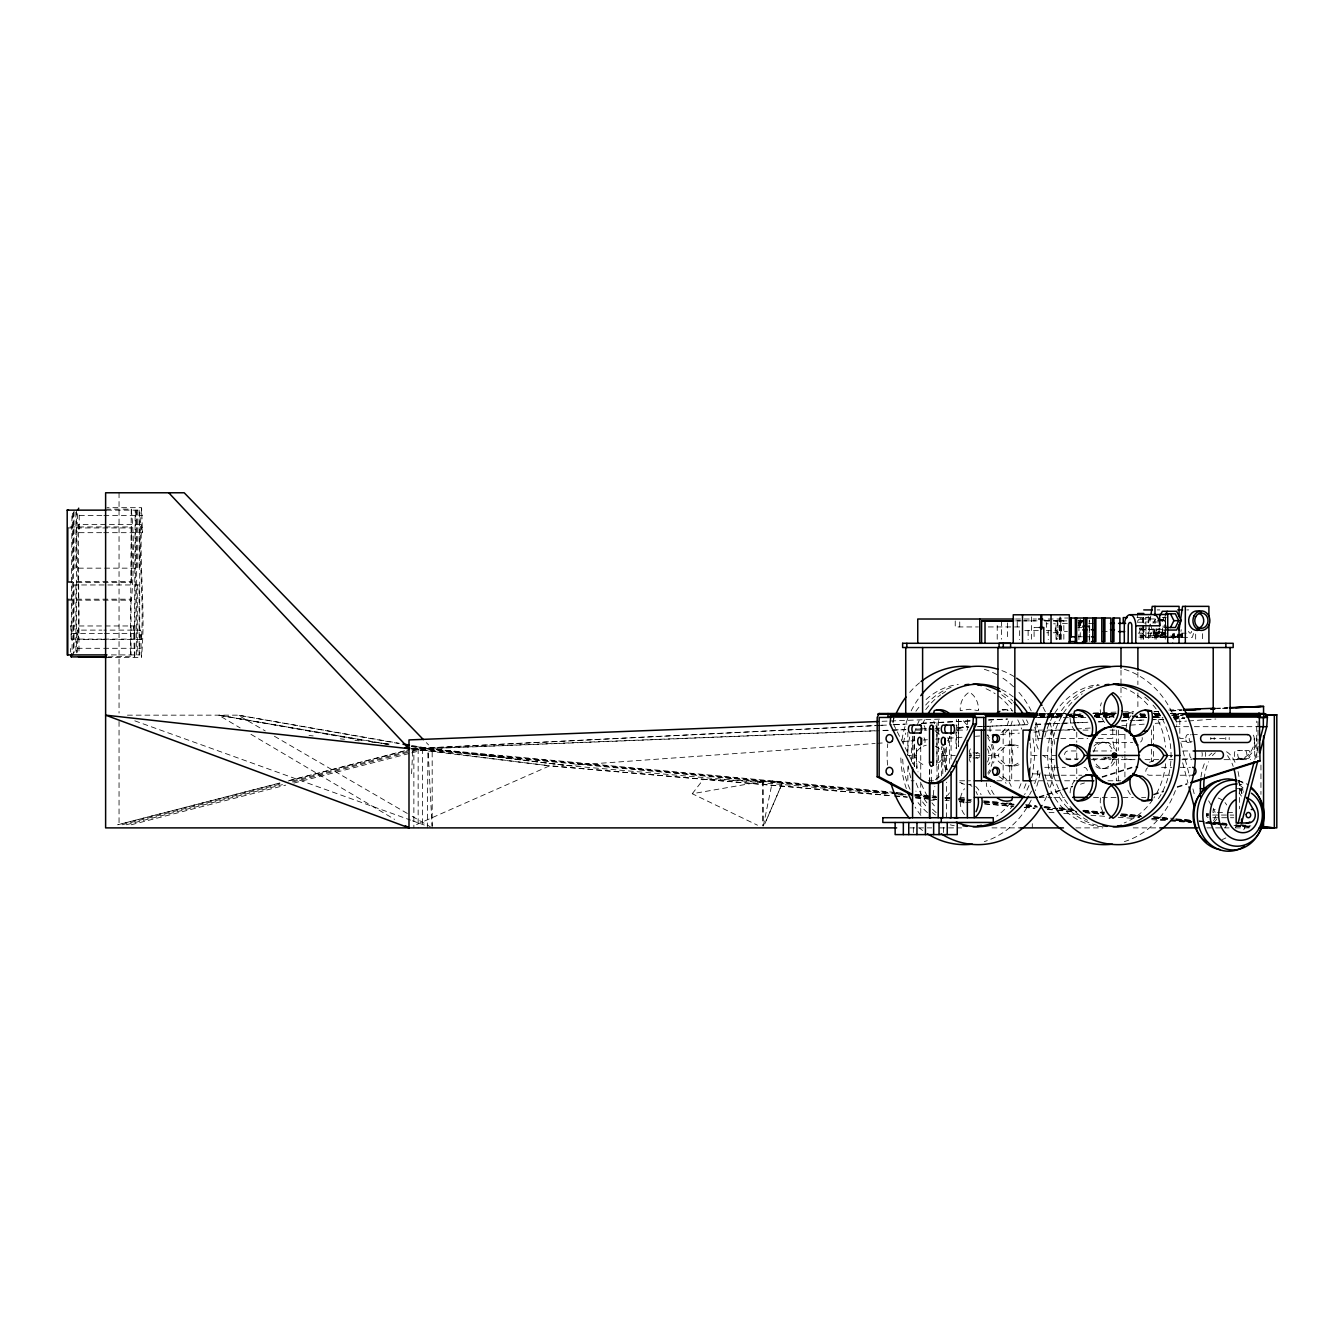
<?xml version="1.0" encoding="UTF-8"?>
<svg xmlns="http://www.w3.org/2000/svg" width="1344" height="1344" viewBox="0 0 1344 1344"><rect width="100%" height="100%" fill="white"/><g stroke="black" fill="none" stroke-linecap="round" stroke-linejoin="round"><path stroke-width="0.75" stroke-dasharray="5 3.75" d="M907.838 766.584L907.838 780.78L914.054 780.78M907.838 754.438L907.838 732.144M913.332 832.574L913.332 824.494M914.441 766.584L914.441 736.193M929.729 782.208L929.729 769.675M931.577 782.208L931.577 769.675M937.02 780.108L937.02 719.527M938.465 778.025L938.465 719.527M941.472 775.942L941.472 746.693M942.782 773.842L942.782 746.693M943.622 832.574L943.622 824.494M945.319 771.758L945.319 746.693M946.613 817.723L946.613 782.208M946.613 769.675L946.63 746.693M949.637 763.409L949.637 736.243M951.082 759.226L951.082 736.243M955.231 620.995L955.231 626.942L978.331 626.942M956.525 748.776L956.525 732.06M956.525 729.977L956.525 719.527M958.356 746.693L958.373 719.527M959.734 626.942L959.734 620.995M997.214 639.257L997.214 623.062M1009.73 780.78L1009.73 730.111M1017.24 626.926L1017.24 619.013M1031.537 639.223L1031.537 616.829M1046.388 627.362L1046.237 620.088M1055.292 632.755L1055.292 623.784L1053.562 623.784M1056.014 639.223L1056.014 620.878M1059.223 639.257L1059.223 619.013L1044.641 619.013M1059.744 639.408L1059.744 618.022L1068.144 618.022M1060.063 639.223L1060.063 616.829M1061.054 639.626L1061.054 618.022M1078.93 639.626L1078.946 619.987M1080.257 636.787L1080.257 632.604M1080.257 624.271L1080.257 618.022M1089.278 641.575L1089.278 619.97M1089.665 639.223L1089.665 620.878M1137.679 617.602L1137.679 613.486M1141.022 639.408L1141.022 627.48M1142.82 617.602L1142.82 637.106L1140.518 637.106M1143.072 639.324L1143.089 617.467M1143.374 639.139L1143.374 624.523M1143.374 622.44L1143.374 616.19M1145.911 637.106L1145.911 617.602M1156.226 639.19L1156.226 628.891M1165.265 639.139L1165.265 616.19M1165.5 637.106L1165.5 617.602M1173.766 639.139L1173.766 632.873M1174.606 637.106L1174.606 633.394M1195.673 639.139L1195.673 632.873M1256.741 757.714L1256.741 721.14M427.308 827.887L427.997 748.675L411.482 745.752M101.64 532.678L79.212 532.678L79.212 512.064M103.69 532.678L142.43 532.678L141.624 507.679L106.949 507.679M77.398 652.277L77.398 630.118L101.875 630.118M106.714 657.384L141.389 657.384L140.633 630.118L103.908 630.118M101.842 639.106L71.249 639.106L71.954 512.232M103.874 639.106L134.467 639.106L135.19 510.149M72.089 649.471L72.542 510.149M77.7 513.677C75.062 555.66 80.707 597.677 78.254 639.593L141.473 639.593C144.211 595.711 137.39 551.51 141.624 507.679M78.994 651L78.406 524.479L141.624 524.479L142.43 532.678M411.6 773.69L412.793 748.675L549.679 765.811L892.5 795.85M1079.165 627.463L1081.618 621.096L1078.426 622.793L1080.139 622.793M964.169 798.101L963.883 801.629A19.219 16.632 -90 0 0 964.169 805.14M1213.397 808.265L1212.926 812.448L1225.442 812.448M1031.604 777.84A71.249 61.706 -90 0 0 1032.629 773.892L1034.729 755.446A71.249 61.706 -90 0 0 1032.646 736.999M1034.695 783.67A71.249 61.706 -90 0 0 1037.635 773.875L1038.341 767.743M1208.122 817.622A2.638 2.285 90 0 1 1206.492 815.758L1206.727 813.758A2.638 2.285 90 0 1 1208.122 812.532M1153.001 623.314L1155.42 619.382M1150.766 616.157L1148.717 629.849L1148.717 639.458M141.624 524.479C139.272 568.68 145.975 613.284 141.389 657.384M1173.749 633.528L1171.078 637.426L1175.815 637.241M763.358 825.854L772.514 781.015L782.611 782.46L764.686 824.107L782.611 782.46L762.938 781.015L762.938 825.871M1258.27 746.071L1254.708 759.662L1254.708 738.545L1254.557 741.3A21.118 18.278 90 0 1 1236.43 759.662L1238.462 759.662A21.118 18.278 90 0 0 1256.741 738.545M68.191 582.389L131.41 582.389L132.502 553.426L131.342 526.949L68.107 526.949M1166.105 637.426L1145.424 637.308L1143.223 629.664L1145.424 622.02L1158.797 622.02M1149.842 637.308L1152.06 629.664L1149.842 622.02M1160.594 637.308L1162.795 629.664L1143.223 629.664M1181.628 637.308L1182.737 633.494M1193.472 633.494L1192.363 637.308L1177.142 637.426M131.41 582.389L131.342 526.949M1081.265 622.793L1082.021 621.096M107.957 656.897L134.82 656.074L135.778 510.149M1157.906 620.474C1171.296 615.821 1162.123 628.488 1165.954 635.376L1140.367 635.309M1164.425 616.913L1162.543 620.659L1166.29 628.169M68.225 600.18L131.46 600.18C133.879 570.226 134.484 539.011 131.242 509.158L106.764 509.158M947.52 795.564L949.469 792.842M1130.959 715.613L1129.01 718.318A18.967 16.43 90 0 0 1126.154 728.196M692.261 793.733L703.45 779.285L762.938 781.418L692.261 793.733L757.478 825.199M131.242 509.158L130.435 654.914M935.508 779.755L936.936 778.378A19.219 16.632 -90 0 1 942.497 775.522M1001.734 732.514L1004.086 730.246A19.219 16.632 90 0 0 1008.504 721.123M1208.978 755.647L1211.851 753.144M1077.955 622.793L1082.458 620.861L1079.165 622.793L1078.426 624.17L1079.602 624.17L1078.476 624.187L1079.232 622.826L1082.458 620.861L1079.282 621.751L1081.618 621.751M416.606 824.544L549.679 765.811L892.752 795.749M1039.13 796.774L1045.044 794.892M1047.01 794.254L1060.802 789.869M1062.768 789.23L1072.613 786.106M1102.164 776.681L1133.681 766.634M1039.13 797.395L1045.044 795.514M1047.01 794.892L1060.802 790.49M1062.768 789.869L1072.63 786.727M1080.509 784.207L1084.44 782.964M1102.181 777.302L1133.698 767.256M1149.456 762.233L1153.404 760.99L1153.404 748.541M1153.606 794.254L1163.467 791.129M1177.26 786.727L1187.105 783.586M1153.622 794.892L1163.467 791.75M1177.26 787.349L1187.105 784.207M279.418 783.065L117.751 824.762L280.022 783.065M289.531 780.461L408.761 749.717M288.137 780.982L409.819 749.717M122.069 824.762L282.274 783.586M292.421 780.982L410.038 750.758M412.07 750.238L418.152 748.675L894.718 793.38M126.336 824.762L282.492 784.627M292.639 782.023L410.256 751.8M412.289 751.279L422.419 748.675L890.635 792.59M131.242 824.762L285.718 785.148M293.849 783.065L409.702 753.362M411.734 752.842L427.997 748.675L905.839 729.674M1080.979 621.096L1082.458 620.861M1172.17 713.496L1174.992 714.638L1175.983 717.444M1019.004 764.719A19.219 16.632 90 0 1 1013.023 765.996L1006.286 765.677A19.219 16.632 90 0 1 994.476 755.446A19.219 16.632 90 0 1 1006.286 745.214L1013.023 744.895A19.219 16.632 90 0 1 1019.004 746.172M1013.023 744.895L1009.982 745.214A19.219 16.632 90 0 0 998.172 755.446L988.226 755.446M432.18 827.887L427.997 748.675L567.924 765.593L875.146 743.501M877.229 743.35L883.512 742.896M902.311 741.552L914.861 740.645M923.21 740.04L927.394 739.738M935.76 739.15L939.926 738.847M948.293 738.242L965.009 737.033M975.458 736.294L979.642 735.991M1000.541 734.479L1019.357 733.135M1033.99 732.077L1040.256 731.623M1042.339 731.472L1056.972 730.43M1059.072 730.279L1090.421 728.011M1121.77 725.76L1144.752 724.114M1155.202 723.358L1163.568 722.753M1176.101 721.862L1186.55 721.106M1188.65 720.955L1215.816 719.006M905.89 794.808L410.894 748.675L875.7 725.558M877.8 725.458L886.166 725.038M894.55 724.634L907.099 723.996M921.766 723.274L928.049 722.954M930.132 722.854L972.014 720.77M988.764 719.947L1007.597 719.006M1039.013 717.444L1045.296 717.125M1047.379 717.024L1062.046 716.302M1070.412 715.882L1080.878 715.361M1101.828 714.319L1095.545 714.638L1114.31 714.638M1103.911 714.218L1116.478 713.597M1133.227 712.757L1124.844 713.177L1133.042 712.79M1154.16 711.715L1158.343 711.514M1170.91 710.892L1181.376 710.371M879.346 725.458L413.868 748.675L413.868 827.887M881.446 725.34L891.929 724.819M894.012 724.718L904.495 724.198M921.278 723.358L971.594 720.854M988.378 720.014L1007.244 719.074M1038.694 717.494L1049.177 716.974M1051.277 716.873L1061.76 716.352M1070.143 715.932L1082.726 715.31M1095.31 714.672L1105.793 714.151M1107.876 714.05L1116.276 713.63M1154.009 711.749L1158.209 711.53M1170.792 710.909L1181.275 710.388M874.406 730.75L432.18 748.306L432.18 825.804M882.79 730.43L891.173 730.094M893.256 730.01L905.839 729.506M920.506 728.918L926.789 728.683M935.172 728.347L939.372 728.179L934.954 728.414M958.238 727.423L968.705 727.02M977.088 726.684L981.288 726.516M983.388 726.432L1027.404 724.685L976.853 726.734M1035.787 724.349L1044.17 724.013M1046.254 723.929L1060.937 723.358M1063.02 723.274L1071.403 722.938M1073.503 722.854L1086.086 722.35M1098.653 721.862L1102.853 721.694M1121.702 720.938L1128.002 720.686M1136.386 720.367L1144.769 720.031M1174.102 718.872L1184.585 718.452L1173.782 718.822M916.104 729.137L926.587 728.75M958.003 727.49L968.705 727.154M1035.518 724.382L1075.603 722.854M1077.703 722.77L1087.884 722.249M1098.367 721.846L1104.65 721.577M1121.4 720.922L1146.55 719.914M1080.811 621.751L1079.602 621.751M882.067 721.308L941.002 719.057M1039.063 715.142L1064.179 714.151L1039.147 714.302M1093.478 712.992L1116.511 712.085M1123.231 711.917L1133.698 711.497M1168.843 710.035L1181.88 709.615M1215.396 708.305L1227.962 707.801M1154.261 717.444L1156.747 717.427M1079.282 625.75L1077.989 625.766L1080.811 625.75M1059.71 713.479L1060.651 713.479M1094.1 713.479L1114.73 714.017M1098.048 713.496L1100.03 713.479L1098.871 713.479M1063.658 713.513L1065.12 713.496L1062.701 713.479M106.63 510.149L139.726 510.149L139.726 654.914L106.546 654.914M79.38 515.491L101.825 515.491M103.858 515.491L142.615 515.491M67.788 527.94L131.023 527.94M67.788 581.398L131.023 581.398M67.788 599.189L131.023 599.189L131.46 600.18M1157.15 609.924L1159.805 609.924M1186.786 609.924L1188.734 609.924M1136.957 617.602L1154.042 617.602M1162.224 617.602L1166.323 617.602M1015.543 619.013L1036.493 619.013M1140.367 618.946L1156.075 618.946M1158.478 619.786L1166.894 619.55M1040.189 620.088L1049.227 620.088M1158.175 620.088L1166.273 620.088M1017.24 620.861L1020.247 620.861M1021.742 620.861L1036.375 620.861M1044.742 620.861L1060.702 620.861L1060.718 639.223M1161.804 620.659L1165.063 620.659M1015.711 620.861L1036.997 620.861M1044.338 620.861L1067.438 620.878M1077.787 620.878L1085.7 620.878M1157.654 620.945L1165.752 620.945M1137.36 622.222L1142.82 622.222M1078.426 622.793L1082.458 622.793M1067.405 623.364L1061.273 623.364L1061.273 631.596L1067.405 631.596M1088.791 623.364L1094.856 623.364M1046.405 623.784L1048.102 623.784M70.258 625.968L134.014 625.968L134.467 639.106M1162.745 626.153L1166.39 626.153M988.31 626.942L1021.742 626.942M1038.727 627.463L1034.09 627.463L1034.09 639.341M1077.804 627.463L1082.458 627.463M1163.602 627.53L1167.046 627.53M1140.367 629.496L1159.049 629.496M1162.358 630.034L1167.97 630.034M1024.75 630.638L1038.324 630.638M1046.237 630.638L1056.686 630.638L1056.686 639.694M1102.164 631.596L1108.313 631.596M1153.068 628.404L1153.186 632.15L1165.315 632.15M1046.707 632.755L1048.102 632.755M1053.226 632.755L1060.836 632.755L1060.836 639.794M1153.186 632.15L1165.349 632.856M1138.267 633.175L1158.377 633.175A3.511 1.747 90 0 0 1159.906 627.917M1159.385 627.917A3.511 1.747 -90 0 0 1160.914 633.175L1166.39 633.175M1181.208 633.175L1186.584 633.175M71.803 633.427L102.396 633.427M104.429 633.427L135.038 633.427M1153.219 632.839L1165.45 633.528M1153.303 633.528L1165.567 634.183M1177.663 634.183L1183.728 634.183M1153.438 634.183L1165.752 634.805M1177.495 634.805L1183.56 634.805M1177.294 635.376L1183.358 635.376M1153.606 634.805L1154.059 635.897L1166.189 635.897M1177.042 635.897L1183.106 635.897M1170.019 636.098L1175.664 636.098M1177.546 636.098L1183.19 636.098M1154.059 635.897L1166.474 636.35M1172.724 636.35L1182.838 636.35M1078.241 636.787L1082.407 636.787M1084.39 636.787L1090.522 636.787M1154.328 636.35L1166.76 636.72M1172.422 636.72L1182.535 636.72M1138.906 637.106L1182.216 637.022M1165.416 637.426L1154.63 636.72M1168.121 637.426L1175.664 637.426M1177.546 637.426L1183.207 637.426M77.179 648.295L101.657 648.295M103.69 648.295L140.414 648.295M1005.782 709.716L1002.086 709.716A19.219 16.632 90 0 1 1008.118 710.657M1093.378 713.462L1105.255 713.479M1107.238 713.479L1115.15 713.479M1039.634 713.479L1066.01 713.479L1038.979 713.782M1092.907 713.513L1115.94 713.513M1123.466 713.496L1132.69 713.513M1153.622 713.513L1160.006 713.479M1170.355 713.513L1183.493 713.496M1093.159 713.614L1116.427 713.782M1123.332 713.782L1133.177 713.782M1153.874 713.614L1160.141 713.614M1170.607 713.462L1183.426 713.782M1039.214 714.017L1068.514 714.017M1070.614 714.017L1081.231 714.017M1122.946 714.017L1131.48 714.017M1139.695 714.017L1146.13 714.017M1154.345 714.017L1160.628 714.017M1173.194 714.017L1183.661 714.017M1066.363 714.302L1081.298 714.302M1095.679 714.302L1114.781 714.302M1122.878 714.302L1131.53 714.302M1139.914 714.302L1146.18 714.302M1154.563 714.302L1160.846 714.302M1173.396 714.302L1182.955 714.302M1038.962 714.638L1064.078 714.638M1066.178 714.638L1082.911 714.638M1123.349 714.638L1131.06 714.638M1140.098 714.638L1146.382 714.638M1154.748 714.638L1161.031 714.638M1173.598 714.638L1183.308 714.638M127.411 715.159L238.106 715.159L399.118 743.266M1039.786 715.042L1063.91 715.042M1065.994 715.042L1082.743 715.042M1095.31 715.042L1114.142 715.042M1123.534 715.042L1130.892 715.042M1140.266 715.042L1146.55 715.042M1154.933 715.042L1161.199 715.042M1171.666 715.042L1183.594 715.042M1039.937 715.462L1082.609 715.462M1094.369 715.462L1114.008 715.462M1123.668 715.462L1130.758 715.462M1140.418 715.462L1146.701 715.462M1155.067 715.462L1161.35 715.462M1171.817 715.462L1182.283 715.462M1040.054 715.932L1044.809 715.932M1046.909 715.932L1061.558 715.932M1069.354 715.932L1086.103 715.932M1094.47 715.932L1107.036 715.932M1109.136 715.932L1113.89 715.932M1123.786 715.932L1145.29 715.932M1155.185 715.932L1161.468 715.932M1174.018 715.932L1182.401 715.932M1040.138 716.419L1044.725 716.419M1046.825 716.419L1061.474 716.419M1069.438 716.419L1086.187 716.419M1094.554 716.419L1107.12 716.419M1109.22 716.419L1113.806 716.419M1123.87 716.419L1145.206 716.419M1153.169 716.419L1161.552 716.419M1174.102 716.419L1182.485 716.419M1175.966 716.923L1176.655 726.684M1040.189 716.923L1061.424 716.923M1069.488 716.923L1086.238 716.923M1094.604 716.923L1107.17 716.923M1109.27 716.923L1113.756 716.923M1123.92 716.923L1145.155 716.923M1153.219 716.923L1161.602 716.923M1174.152 716.923L1182.922 716.923M1035.838 717.444L1061.29 717.444M1063.339 717.444L1086.019 717.444M1096.133 717.444L1114.092 717.444M1123.214 717.444L1129.498 717.444M1146.214 717.444L1136.604 717.444L1146.768 717.444M1153.354 717.444L1162.946 717.444M1173.396 717.444L1185.022 717.444M1124.054 717.444L1128.187 717.444M1155.034 717.444L1163.299 717.444M1173.211 717.444L1179.814 717.444L1179.814 738.545L1185.761 738.562A3.965 1.982 90 0 0 1187.743 742.51L1191.574 742.51M1174.874 726.684L1192.296 726.684M1194.379 726.684L1260.034 726.684M916.138 730.111L926.873 730.111M934.769 730.111L939.338 730.111M957.566 730.111L966.353 730.111M986.849 730.111L1020.214 730.111M1029.622 730.111L1075.2 730.111M1083.012 730.111L1091.345 730.111M1110.026 730.111L1116.629 730.111M1101.626 734.597L1126.44 734.597M1197.336 734.597L1187.743 734.597A3.965 1.982 90 0 0 1185.761 738.562M1035.838 723.206L1035.838 738.562L1058.719 738.562M1060.786 738.562L1087.817 738.562M1098.216 738.562L1112.765 738.562A21.118 18.278 90 0 0 1116.545 751.414M1210.826 738.562L1225.728 738.562M1181.746 741.317L1192.145 741.3M1102.063 742.241L1104.701 742.241M1095.427 742.51L1132.639 742.51M1008.134 745.013L1011.83 745.013L1013.023 755.446L1011.83 765.878L1008.134 765.878M410.894 748.675L432.18 748.675L567.924 765.593L889.778 793.985M1076.275 750.96L1068.01 750.96A3.965 3.427 90 0 0 1064.582 754.908A3.965 3.427 90 0 0 1068.01 758.873L1078.342 758.873M1092.823 750.96L1111.421 750.96M1182.787 750.96L1191.07 750.96M973.022 752.892L977.642 752.892M942.749 755.446L955.248 755.446M969.343 755.446L971.544 755.446M975.71 755.446L979.877 755.446M1029.386 771.893A71.249 61.706 90 0 0 1031.05 755.446L1039.752 755.446M1042.658 755.462L1056.384 755.462M1166.071 755.462L1174.774 755.462M973.022 757.982L977.642 757.982M1104.701 757.982L1109.321 757.982M1092.823 758.873L1111.421 758.873M1182.787 758.873L1191.07 758.873M1065.943 759.662L1077.754 759.662M1091.311 759.662L1110.514 759.662M1112.513 759.662L1136.436 759.662M1145.021 759.662L1160.275 759.662M1169.011 759.662L1172.942 759.662M1182.048 759.662L1191.91 759.662M1223.998 759.662L1250.642 759.662M1153.404 760.99L1151.422 760.99L1151.422 748.541M1044.725 767.323L1065.389 767.323M1161.569 767.323L1171.918 767.323M1180.183 767.323L1190.515 767.323M1102.063 768.634L1104.701 768.634M1032.629 773.875L1037.635 773.875M1044.725 775.236L1059.19 775.236M1061.256 775.236L1081.937 775.236M1169.834 775.236L1149.17 775.236A3.965 3.427 89.9 0 1 1147.457 767.844M1180.183 775.236L1192.582 775.236M928.553 780.78L935.054 780.78M959.633 780.78L970.502 780.78M996.929 780.78L1021.037 780.78M1029.622 780.78L1075.2 780.78M1107.96 780.78L1120.778 780.78M1236.161 788.693L1241.57 788.693L1243.519 792.154M916.037 797.395L934.836 797.395M945.168 797.395L949.452 797.395M959.784 797.395L964.068 797.395M1039.248 797.395L1051.764 797.395M1053.864 797.395L1064.414 797.395M1093.529 797.395L1116.511 797.395M1122.878 797.395L1133.328 797.395M1141.56 797.395L1145.743 797.395M930.552 800.218L934.248 800.218A19.219 16.632 -90 0 1 934.836 786.425M1227.526 812.448L1233.775 812.448M1206.727 813.758L1208.71 813.758M1206.492 814.397L1208.474 814.397M1206.425 815.086L1208.407 815.086M1212.641 815.035L1233.775 815.086M1206.492 815.758L1208.474 815.758M1212.926 817.723L1233.775 817.723M1203.838 822.998L1207.265 822.998M909.754 827.887L931.728 827.887M939.826 827.887L961.632 827.887M991.99 827.887L1019.021 827.887M1075.872 827.887L1102.853 827.887M1133.227 827.887L1158.41 827.887M1206.878 827.887L1229.071 827.887M1235.438 827.887L1250.962 827.887M1178.537 713.479L1180.519 713.496M1154.849 713.496L1156.747 713.496M1174.421 717.444L1176.638 717.444M1049.042 812.33L1055.326 812.784M1063.709 813.389L1078.358 814.43M1090.925 815.321L1105.591 816.379M1118.158 817.27L1134.924 818.462M1151.674 819.672L1168.423 820.865M1170.523 821.016L1191.473 822.511M1210.322 823.855L1216.606 824.309L1210.238 823.687M1235.455 825.653L1250.122 826.694L1235.422 825.35M894.852 795.934L907.402 797.042M915.768 797.765L936.684 799.596M945.05 800.318L949.234 800.688M959.7 801.595L963.883 801.965M984.799 803.796L1011.998 806.165M1024.548 807.257L1035.014 808.181M1047.564 809.273L1055.93 809.995M1058.03 810.18L1076.846 811.826M1085.213 812.549L1104.046 814.195M1120.778 815.657L1139.611 817.303M1152.161 818.395L1166.81 819.672M1175.177 820.411L1191.91 821.873M1210.742 823.519L1217.009 824.057M1219.109 824.242L1225.375 824.796M1235.842 825.703L1250.474 826.98L1233.792 825.367M898.128 794.724L906.494 795.463M914.861 796.202L935.76 798.034M958.742 800.066L971.292 801.175M983.825 802.284L1013.09 804.854M1025.623 805.963L1036.073 806.887M1044.439 807.626L1056.972 808.718M1059.072 808.903L1075.788 810.382M1084.138 811.121L1102.954 812.784M1121.77 814.447L1140.569 816.094M1155.202 817.387L1167.751 818.496M1176.101 819.235L1190.734 820.529M1199.1 821.251L1211.633 822.36M1213.716 822.545L1219.999 823.099M1222.082 823.284L1226.266 823.654M1240.898 824.947L1249.248 825.686M894.6 796.034L907.133 797.126M915.499 797.866L936.398 799.697M959.398 801.713L963.581 802.066M965.664 802.25L971.93 802.805M984.48 803.897L1013.746 806.467M1024.195 807.374L1034.645 808.298M1047.194 809.39L1055.561 810.13M1057.644 810.314L1076.46 811.961M1084.826 812.7L1103.626 814.346M1120.358 815.808L1139.174 817.454M1151.707 818.546L1168.44 820.025M1170.523 820.21L1191.422 822.041M1235.321 825.871L1249.954 827.165M427.997 748.675L894.012 792.288M896.095 792.49L904.445 793.279M914.626 794.354L935.794 796.202M945.941 797.311L950.124 797.698M958.474 798.487L971.326 799.529M983.539 800.839L998.491 802.066M1006.505 802.99L1015.207 803.645M1025.657 804.619L1036.106 805.594M1044.103 806.518L1052.453 807.307M1059.089 807.744L1071.638 808.92M1083.785 810.247L1104.667 812.213M1121.383 813.775L1140.586 815.371M1153.135 816.547L1174.034 818.513M1175.681 818.866L1190.75 820.075M1199.1 820.848L1211.633 822.024M1213.733 822.226L1219.999 822.814M1222.082 822.998L1226.266 823.402M1240.428 824.947L1250.861 825.938M892.718 792.792L903.168 793.766M915.718 794.942L936.617 796.908M944.983 797.698L949.166 798.084M959.616 799.075L963.782 799.462M984.698 801.427L1013.964 804.166M1026.497 805.342L1036.946 806.316M1045.313 807.106L1051.579 807.694M1059.946 808.483L1072.478 809.659M1082.928 810.634L1103.827 812.599M1122.643 814.363L1141.459 816.127M1154.009 817.303L1168.625 818.681M1176.991 819.454L1191.624 820.831M1210.44 822.595L1216.706 823.183M1218.79 823.385L1227.156 824.174M1235.522 824.947L1250.155 826.325M896.801 793.582L903.084 794.17M915.617 795.346L936.516 797.311M944.882 798.084L949.066 798.487M959.515 799.462L967.882 800.251M984.598 801.814L1013.863 804.552M1026.396 805.728L1036.846 806.719M1045.212 807.492L1057.762 808.685M1059.845 808.87L1074.478 810.247M1082.844 811.037L1103.743 812.986M1122.559 814.75L1141.358 816.514M1153.908 817.69L1168.541 819.067M1176.89 819.857L1191.523 821.234M1206.156 822.595L1212.439 823.183M1214.522 823.385L1220.789 823.973M1222.889 824.174L1227.055 824.561M914.609 795.497L936.432 797.698M945.168 798.554L950.074 798.823M958.423 799.596L970.939 800.772M983.455 801.948L1014.065 805.006M1026.312 806.131L1037.467 807.072M1043.952 807.593L1075.25 810.533M1083.6 811.306L1104.466 813.254M1120.375 814.951L1139.93 816.581M1153.807 818.093L1192.094 821.453M1206.072 822.998L1226.971 824.947M1013.023 765.996L1009.982 765.677A19.219 16.632 90 0 1 998.172 755.446M309.019 735.487L313.186 735.941M340.334 738.847L344.501 739.284M354.934 740.41L359.117 740.846M371.65 742.19L375.816 742.644M384.166 743.534L390.432 744.206M411.298 746.441L432.18 748.675L426.35 742.644M384.166 743.719L388.332 744.173M411.298 746.642L567.924 765.593M411.062 748.927L549.679 765.811M1238.026 780.965L1240.831 781.402A34.877 30.19 90 0 1 1248.122 784.879M1237.858 781.99L1240.31 784.442L1244.09 785.014M1240.512 789.852L1243.049 790.238L1240.31 784.442M379.042 742.678L218.618 715.159L240.173 727.927M380.99 743.03L387.24 744.089M381.814 743.333L218.618 715.159L363.955 740.746M383.88 743.686L388.013 744.391M411.516 745.433L430.097 748.675M399.101 743.568L238.106 715.159L265.306 730.968M1238.059 780.578L1240.831 781.402M134.803 720.838L410.525 820.092M412.49 820.798L424.301 825.065M274.378 736.226L410.407 815.254M412.222 816.312L430.366 826.846M250.958 734.311L394.632 819.386M939.204 731.136L938.28 730.246A19.219 16.632 -90 0 1 933.862 721.123M935.508 731.136L936.936 732.514A19.219 16.632 -90 0 0 939.607 734.227M1130.405 794.506L1129.078 792.641A18.866 16.346 -90 0 1 1127.599 789.583M994.073 794.506L992.897 792.842A19.219 16.632 -90 0 1 990.427 786.425M990.394 794.506L989.201 792.842A19.219 16.632 -90 0 1 986.294 782.93M1227.593 755.647L1231.373 761.796A35.834 17.926 90 0 1 1233.187 766.399M1238.042 771.523A35.834 17.926 90 0 1 1239.588 788.693L1243.486 795.614M1208.676 800.822L1211.599 806.014M893.407 724.046L914.525 766.265M134.484 656.897L133.493 625.968M78.406 524.479L79.212 532.678M141.473 639.593L140.633 630.118M78.254 639.593L77.398 630.118M1153.958 629.664L1156.176 637.308M1180.855 742.728L1189.776 776.849M1192.918 788.878L1195.018 796.908M1182.67 762.804L1187.928 782.863M71.249 639.106L70.778 625.968M70.56 648.497L70.711 652.176M1165.903 630.168L1165.735 624.07A3.646 1.814 90 0 1 1165.937 622.658M762.938 781.015L763.056 825.871M1260.941 765.055L1260.941 794.388M1258.018 721.594L1258.018 756.84M1241.57 788.693L1241.57 796.757M1239.588 788.693L1239.588 808.87M1202.628 633.696L1202.628 639.458M1172.808 633.696L1172.808 643.306M1155 618.677L1155 626.892M1155 628.942L1155 639.206M1153.404 725.743L1153.404 746.474M1151.422 729.876L1151.422 746.474M1148.23 616.342L1148.23 623.902M1140.804 713.479L1140.804 717.444M1137.881 672.269L1137.881 684.634M1137.881 692.882L1137.881 709.38M1124.911 734.16L1124.911 752.405M1124.911 754.421L1124.911 778.747M1120.997 670.202L1120.997 696.998M1118.326 730.111L1118.326 750.372M1118.326 758.486L1118.326 780.78M1116.343 730.111L1116.343 750.372M1116.343 760.502L1116.343 780.78M1112.765 728.952L1112.765 738.562M1076.762 732.144L1076.762 742.274M1076.762 744.29L1076.762 760.502M1076.762 768.617L1076.762 778.747M1063.843 639.223L1063.843 620.861L1057.896 620.861L1057.896 639.223M1057.274 620.861L1057.274 639.223M1051.294 730.111L1051.294 780.78M1048.236 630.638L1048.236 639.694M1032.293 823.704L1032.293 827.887M1028.126 630.638L1028.126 639.694M1019.676 630.638L1019.676 639.677M1011.713 730.111L1011.713 780.78M1007.378 622.91L1007.378 639.223M1003.145 730.111L1003.145 780.78M1001.431 620.861L1001.431 639.223M967.361 719.527L967.361 729.977M958.625 719.527L958.625 746.693M956.004 730.111L956.004 748.356M929.477 769.675L929.477 782.208M920.741 746.693L920.741 780.108M920.741 782.208L920.741 815.623M916.423 748.356L916.423 768.617M913.886 736.243L913.886 763.409M912.576 736.243L912.576 763.409M893.407 717.444L893.407 722.4M422.419 748.675L422.419 825.804M418.152 748.675L418.152 827.887M139.138 510.149L139.138 568.159L74.021 568.159L74.021 510.149M139.138 654.914L139.138 584.959L74.021 584.959L74.021 652.865M137.256 510.149L137.256 568.159M137.256 584.959L137.256 654.914M136.668 510.149L136.668 654.914M131.023 599.189L131.023 654.914M119.045 492.778L119.045 713.059M119.045 721.426L119.045 825.804M76.49 510.149L76.49 652.814M75.902 512.215L75.902 568.159M75.902 584.959L75.902 652.865M73.433 512.249L73.433 654.914M1213.548 820.68A7.913 6.854 90 0 0 1213.548 809.474L1215.53 809.474A7.913 6.854 90 0 1 1216.622 811.121M1216.622 819.034A7.913 6.854 90 0 1 1214.119 821.94M1218.134 798.034A17.64 15.288 90 0 1 1221.83 799.798M1224.989 802.603A17.64 15.288 90 0 1 1226.702 804.955M1226.702 825.199A17.64 15.288 90 0 1 1224.989 827.551M1238.614 780.847A36.154 31.315 90 0 1 1244.225 783.77M1239.202 784.879A34.877 30.19 90 0 1 1244.023 788.878M1239.067 793.078A31.13 26.947 90 0 1 1241.402 796.135M1245.535 825.082A31.13 26.947 90 0 1 1243.351 830.642M1236.799 824.729A25.217 21.84 90 0 1 1235.539 827.686M1225.846 837.934A25.217 21.84 90 0 1 1222.267 839.446M969.444 753.648A2.554 2.201 -90 0 1 969.444 757.243M1139.796 627.917A3.511 1.747 90 0 1 1139.141 632.705M1149.154 627.917A3.511 1.747 90 0 1 1147.642 633.175A3.511 1.747 90 0 1 1146.113 627.917M1181.174 629.664A3.511 1.747 -90 0 1 1180.939 631.428M1162.426 627.917A3.511 1.747 -90 0 1 1160.914 633.175M924.084 725.626A3.965 1.982 -90 0 1 924.084 732.48M924.084 737.772A3.965 1.982 -90 0 1 924.084 744.626M935.894 725.626A3.965 1.982 -90 0 1 936.886 729.053L936.886 762.3A3.965 1.982 -90 0 1 935.894 765.727M1204.157 778.966A35.834 17.926 90 0 1 1208.609 761.796M1212.406 755.647A35.834 17.926 90 0 1 1215.329 752.774M1226.534 751.75A35.834 17.926 90 0 1 1236.06 764.786M1191.17 742.51A3.965 1.982 90 0 1 1189.188 738.562A3.965 1.982 90 0 1 1191.17 734.597M1214.186 737.537A3.965 1.982 90 0 1 1214.186 739.586M1210.759 737.537A3.965 1.982 90 0 1 1210.759 739.586M1191.187 758.218A3.965 1.982 90 0 1 1189.978 752.405L1190.297 751.582A3.965 1.982 90 0 1 1191.187 750.557M1205.417 752.405A3.965 1.982 90 0 1 1205.417 756.37M1201.99 752.405A3.965 1.982 90 0 1 1201.99 756.37M1253.246 735.134A3.965 1.982 90 0 1 1253.246 741.989M1229.222 739.586A3.965 1.982 90 0 1 1229.222 737.537M1225.795 739.586A3.965 1.982 90 0 1 1225.795 737.537M1239.722 758.352A3.965 1.982 90 0 1 1237.74 754.387A3.965 1.982 90 0 1 1239.722 750.422M1244.863 750.422A3.965 1.982 90 0 1 1246.258 751.582L1246.577 752.405A3.965 1.982 90 0 1 1244.863 758.352M988.361 746.122A13.188 11.424 -90 0 1 988.361 764.77M970.385 762.048A13.188 11.424 -90 0 1 969.242 758.856M969.242 752.035A13.188 11.424 -90 0 1 970.385 748.843M1054.133 759.662A21.118 18.278 90 0 1 1042.994 755.311M1038.29 749.112A21.118 18.278 90 0 1 1035.838 738.562M1131.043 759.662A21.118 18.278 90 0 1 1121.904 756.84M1200.965 777.067A35.834 17.926 90 0 1 1205.182 761.796M1172.674 755.294A21.118 18.278 90 0 1 1170.674 756.84M987.538 748.843A13.188 11.424 -90 0 1 987.538 762.031M976.08 753.648A2.554 2.201 -90 0 1 979.558 754.169M979.558 756.722A2.554 2.201 -90 0 1 976.08 757.243M1114.596 762.031A13.188 11.424 90 0 1 1103.206 768.516A13.188 11.424 90 0 1 1093.663 758.856M1093.663 752.035A13.188 11.424 90 0 1 1103.206 742.358A13.188 11.424 90 0 1 1114.596 748.843M1105.81 757.646A2.554 2.201 90 0 1 1103.592 757.646M1113.101 758.856A13.188 11.424 90 0 1 1093.982 764.77M1093.982 746.105A13.188 11.424 90 0 1 1111.958 748.843M971.124 756.722A2.554 2.201 -90 0 1 971.124 754.169M1110.43 757.646A2.554 2.201 90 0 1 1108.212 757.646M1003.884 693.739A71.249 61.706 -90 0 1 1012.704 700.862M1026.48 719.813A71.249 61.706 -90 0 1 1028.16 723.442M1028.95 785.568A71.249 61.706 -90 0 1 1024.598 794.573M936.18 812.599A71.249 61.706 -90 0 1 931.997 808.651M926.94 802.822A71.249 61.706 -90 0 1 915.684 781.738M911.551 761.645A71.249 61.706 -90 0 1 913.416 736.999M914.441 733.051A71.249 61.706 -90 0 1 916.373 727.222M917.112 725.306A71.249 61.706 -90 0 1 919.582 719.813M925.764 709.632A71.249 61.706 -90 0 1 940.649 694.798M942.178 693.739A71.249 61.706 -90 0 1 945.722 691.555M948.864 797.815A19.219 16.632 -90 0 1 946.193 799.529M975.626 786.341A19.219 16.632 -90 0 1 981.053 794.707M909.737 736.999A71.249 61.706 90 0 0 907.62 755.446L916.339 755.446A71.249 61.706 -90 0 0 918.002 771.893M925.697 705.062A71.249 61.706 90 0 1 953.366 686.616M1025.993 783.67A71.249 61.706 90 0 1 1022.784 791.062M1012.973 805.829A71.249 61.706 90 0 1 1010.369 808.651M1001.717 694.798A71.249 61.706 -90 0 1 1012.973 705.062M1022.767 719.813A71.249 61.706 -90 0 1 1025.993 727.222M1030.092 743.047A71.249 61.706 -90 0 1 1031.033 755.446M935.458 814.985A71.249 61.706 -90 0 1 932.501 812.599M925.714 805.829A71.249 61.706 -90 0 1 915.902 791.078M910.762 777.84A71.249 61.706 -90 0 1 908.292 765.794M969.343 752.892A2.554 2.201 -90 0 1 970.889 753.648M970.889 757.243A2.554 2.201 -90 0 1 969.343 757.982M947.705 737.772A3.965 1.982 -90 0 1 947.705 744.626M955.954 725.105A3.965 1.982 -90 0 1 956.945 725.626M957.667 727.07A3.965 1.982 -90 0 1 957.667 731.035M956.945 732.48A3.965 1.982 -90 0 1 955.954 733.018M1160.074 628.32A2.369 1.193 -90 0 1 1158.024 628.32M1144.752 697.082A71.249 61.69 -90 0 1 1150.414 702.257M1153.001 705.079A71.249 61.69 -90 0 1 1156.63 709.649M1157.772 711.262A71.249 61.69 -90 0 1 1156.63 801.259M1097.326 825.334A71.249 61.69 -90 0 1 1047.698 754.303A71.249 61.69 -90 0 1 1099.308 685.171M984.312 669.295A89.191 77.213 -90 0 1 999.415 675.982M1002.943 678.199A89.191 77.213 -90 0 1 1016.282 689.472M1018.937 692.378A89.191 77.213 -90 0 1 1031.201 710.858M1036.022 722.299A89.191 77.213 -90 0 1 1040.054 738.024M1040.054 772.867A89.191 77.213 -90 0 1 1035.3 790.541M1031.201 800.033A89.191 77.213 -90 0 1 984.312 841.596M922.589 830.474A89.191 77.213 -90 0 1 919.531 828.089M887.561 765.139A89.191 77.213 -90 0 1 887.762 743.803M892.634 722.299A89.191 77.213 -90 0 1 894.079 718.385M909.72 692.378A89.191 77.213 -90 0 1 919.531 682.786M1001.885 670.606A89.191 77.213 -90 0 1 1016.669 678.199M1043.028 707.246A89.191 77.213 -90 0 1 1046.674 714.554M1049.731 722.316A89.191 77.213 -90 0 1 1054.805 745.752M1054.805 765.139A89.191 77.213 -90 0 1 1049.731 788.575M1046.674 796.32A89.191 77.213 -90 0 1 1043.028 803.628M920.909 815.438A89.191 77.213 -90 0 1 915.13 807.156M906.343 788.575A89.191 77.213 -90 0 1 900.816 755.446M901.992 739.939A89.191 77.213 -90 0 1 907.805 718.385M911.165 710.858A89.191 77.213 -90 0 1 920.909 695.436M1124.357 669.312A89.191 77.263 90 0 1 1176.756 724.298M1175.395 790.591A89.191 77.263 90 0 1 1124.357 841.613M1087.598 820.344A71.249 61.69 -90 0 1 1051.462 758.957A71.249 61.69 -90 0 1 1082.222 693.756M1102.366 826.678A71.249 61.69 90 0 1 1050.941 791.078M1049.244 787.45A71.249 61.69 90 0 1 1044.775 773.892M1044.775 737.016A71.249 61.69 90 0 1 1098.334 684.55M1122.257 687.271A71.249 61.69 90 0 1 1147.994 705.096M1153.858 712.925A71.249 61.69 90 0 1 1165.634 747.197M1165.634 763.728A71.249 61.69 90 0 1 1153.858 798M1152.766 799.646A71.249 61.69 90 0 1 1124.189 822.931M1031.486 791.062A71.249 61.706 -90 0 1 1029.605 794.573M934.416 805.829A71.249 61.706 -90 0 1 931.963 802.822M927.494 796.286A71.249 61.706 -90 0 1 921.396 783.67M916.339 755.446A71.249 61.706 90 0 1 916.742 747.18M922.908 723.442A71.249 61.706 90 0 1 924.605 719.813M1001.65 689.623A71.249 61.706 90 0 1 1013.426 697.066M1034.695 727.222A71.249 61.706 90 0 1 1038.811 743.047M1020.986 783.67A71.249 61.706 90 0 1 1017.761 791.062M1010.402 802.822A71.249 61.706 90 0 1 996.694 816.094M986.042 688.75A71.249 61.706 -90 0 1 995.182 693.739M998.222 695.906A71.249 61.706 -90 0 1 1012.721 711.245M1017.761 719.813A71.249 61.706 -90 0 1 1021.675 729.137M954.257 825.737A71.249 61.706 -90 0 1 950.292 824.83M927.478 812.599A71.249 61.706 -90 0 1 915.919 799.646M910.006 789.281A71.249 61.706 -90 0 1 902.63 757.495M903.554 743.047A71.249 61.706 -90 0 1 905.738 733.034M915.919 711.245A71.249 61.706 -90 0 1 920.69 705.062M926.05 699.552A71.249 61.706 -90 0 1 958.289 684.533M1009.327 744.878A19.219 16.632 90 0 1 1018.046 747.734M989.285 737.772A29.03 25.133 -90 0 0 987.118 734.916A19.219 16.632 90 0 0 990.091 735.706M992.561 744.341A29.03 25.133 -90 0 1 993.619 762.955M991.099 769.961A29.03 25.133 -90 0 1 988.226 774.581M962.825 783.485A29.03 25.133 -90 0 1 959.717 782.258M947.57 769.961A29.03 25.133 -90 0 1 945.05 747.936M947.57 740.93A29.03 25.133 -90 0 1 950.443 736.294M1018.046 763.14A19.219 16.632 90 0 1 1009.327 765.996M958.205 729.406A29.03 25.133 90 0 1 967.697 726.482M966.739 724.55A19.219 16.632 -90 0 1 962.657 719.326M920.623 747.734A19.219 16.632 90 0 0 914.491 755.446A19.219 16.632 -90 0 0 926.302 765.677M923.362 746.172A19.219 16.632 90 0 1 926.302 745.214M935.323 746.172A19.219 16.632 90 0 1 944.194 755.446A19.219 16.632 -90 0 1 935.323 764.719M969.326 784.476A19.219 16.632 -90 0 1 971.93 786.341M976.013 791.549A19.219 16.632 -90 0 1 977.357 794.707M964.488 814.514A19.219 16.632 -90 0 1 960.187 801.629L960.473 798.101A19.219 16.632 -90 0 1 964.488 788.726M999.062 776.647A19.219 16.632 -90 0 1 1001.734 778.378L1004.069 780.629A19.219 16.632 -90 0 1 1006.034 783.35M1142.165 737.537A3.965 3.427 90 0 1 1140.569 741.989M1039.702 775.102A3.965 3.427 90 0 1 1038.156 768.482M1084.003 767.323A3.965 3.427 90 0 1 1086.977 773.254M1002.758 776.647A19.219 16.632 -90 0 1 1005.43 778.378L1007.765 780.629A19.219 16.632 -90 0 1 1011.209 786.425M990.125 731.472A19.219 16.632 90 0 1 991.402 721.123M1002.758 710.22A19.219 16.632 90 0 1 1011.814 710.657M1012.2 721.123A19.219 16.632 90 0 1 1007.765 730.246L1005.43 732.514A19.219 16.632 90 0 1 1002.758 734.227M987.823 737.772A29.03 25.133 -90 0 1 989.654 740.93M991.116 744.341A29.03 25.133 -90 0 1 987.823 773.119M971.158 784.224A29.03 25.133 -90 0 1 967.882 784.476M964.606 784.224A29.03 25.133 -90 0 1 961.38 783.485M946.109 769.961A29.03 25.133 -90 0 1 943.606 747.936M958.255 728.633A29.03 25.133 -90 0 1 967.882 726.415M1163.03 619.231A8.182 4.082 -90 0 1 1165.937 625.01M1165.937 629.244A8.182 4.082 -90 0 1 1161.972 635.309A8.182 4.082 -90 0 1 1158.024 629.244M1148.465 622.894A11.491 5.746 90 0 1 1149.994 617.921M1137.461 621.348A8.182 4.082 -90 0 1 1143.895 623.045M1144.315 629.244A8.182 4.082 -90 0 1 1139.309 635.023M1141.392 628.32A2.369 1.193 -90 0 1 1139.326 628.32M1104.55 722.484A18.967 16.43 90 0 1 1100.518 713.16L1100.232 709.666A18.967 16.43 90 0 1 1101.358 702.811M1074.864 730.565A18.967 16.43 90 0 1 1070.059 717.998M1070.093 792.926A18.95 16.414 -90 0 1 1074.881 780.36M1102.702 811.255A18.967 16.43 90 0 1 1100.232 801.242L1100.518 797.748A18.967 16.43 90 0 1 1101.358 794.388M1158.377 633.175A3.511 1.747 90 0 1 1156.865 627.917M1191.674 631.428A3.511 1.747 -90 0 1 1189.709 633.058A3.511 1.747 -90 0 1 1188.415 629.664M978.482 709.262L978.365 710.64L969.343 709.262L960.305 710.64L960.187 709.262A19.219 16.632 -90 0 1 969.343 692.11A19.219 16.632 -90 0 1 978.482 709.262M1234.884 751.582L1234.582 752.405A3.965 1.982 90 0 0 1236.295 758.352L1248.29 758.352A3.965 1.982 90 0 0 1250.273 754.387A3.965 1.982 90 0 0 1248.29 750.422L1236.295 750.422A3.965 1.982 90 0 0 1234.884 751.582M1227.442 708.07L1216.975 708.59L1227.391 708.086M1163.618 719.275L1153.152 719.695L1163.618 719.326M1088.842 625.75L1089.06 627.463L1088.842 625.75M1227.072 825.048L1218.706 824.46L1226.971 825.149"/><path stroke-width="1.5" d="M895.138 822.461L895.138 834.607L957.247 834.607L957.247 822.461M903.336 834.607L903.336 822.461M906.847 647.522L906.847 643.289M908.746 834.607L908.746 822.461M916.961 834.607L916.961 822.461M917.75 643.289L917.75 619.013L1013.746 619.013M925.428 834.607L925.428 822.461M929.729 782.208L929.729 817.723L930.854 817.723M933.643 834.607L933.643 822.461M938.465 782.208L938.179 817.723M939.053 834.607L939.053 822.461M941.27 822.461L941.27 817.723M942.782 782.208L942.782 817.723L940.363 817.723M947.251 834.607L947.251 822.461M951.082 771.758L951.082 817.723L949.922 817.723M951.082 734.16L951.082 725.794M956.525 817.723L956.525 761.309M979.759 619.013L979.759 643.289L981.59 643.289L981.59 620.861L1013.662 620.861M1013.258 643.289L1013.258 614.796L1040.794 614.796L1040.794 643.289M1022.515 643.289L1022.515 614.796M1041.785 629.042L1041.785 614.796L1069.32 614.796L1069.32 643.306M1051.042 643.306L1051.042 614.796M1070.16 641.575L1070.16 636.787L1071.235 636.787L1071.235 618.022M1075.351 643.306L1075.351 618.022L1076.662 618.022L1076.662 643.306L1083.751 643.306M1084.406 629.916L1084.44 641.592L1085.515 641.575L1085.515 618.022M1086.204 627.766L1086.204 618.022M1092.773 641.575L1092.773 618.022M1094.554 641.575L1094.554 618.022M1095.864 618.022L1095.864 641.592L1091.462 641.575M1101.811 618.022L1101.811 641.592L1104.886 641.592L1104.886 618.022M1103.575 641.592L1103.575 618.022M1112.597 641.592L1112.597 618.022L1119.888 618.022L1119.888 643.306L1118.561 643.306M1113.067 726.432L1114.529 726.684M1113.924 618.022L1113.924 641.592L1110.833 641.592L1110.833 618.022L1069.908 618.022L1069.908 637.661M1123.248 623.448L1123.248 617.602L1127.364 617.602M1124.306 643.306L1124.306 625.783A11.491 5.746 -90 0 1 1130.052 614.695L1167.718 614.46L1167.718 643.306M1128.154 643.306L1128.271 625.128A3.73 1.865 90 0 1 1130.052 622.474A3.73 1.865 90 0 1 1131.833 625.128L1131.984 643.306M1135.798 643.306L1135.798 625.783A11.491 5.746 -90 0 0 1130.052 614.695M1225.879 647.522L1225.879 643.306M1259.294 713.496L1260 760.99L1191.053 782.964M1110.245 726.617C1149.019 721.476 1148.045 790.709 1109.338 784.157C1080.122 778.764 1081.752 728.935 1111.706 726.617L1103.878 728.448M1109.338 784.157L1110.782 784.157C1085.179 779.05 1082.172 738.998 1105.339 728.448M899.136 713.479L890.988 714.638L889.98 724.046L911.098 766.265A57.036 28.51 90 0 0 951.871 766.265L955.298 766.265L976.399 724.046L976.399 717.444M951.871 766.265L972.972 724.046L973.442 715.462L976.399 713.479M71.87 653.587L71.249 656.897L105.924 656.897M77.902 510.35L78.725 508.166M1151.052 614.191L1152.228 606.362L1179.074 606.362L1179.074 616.627M1179.041 629.849L1182.552 606.362L1208.911 606.362L1208.911 616.627M1238.143 822.998L1254.187 761.645M1259.782 740.258L1263.343 726.684L1263.326 717.444L1258.102 717.444M1257.833 760.788L1241.57 822.998L1241.57 818.966M1259.933 752.758L1266.77 726.684L1267.392 716.923L1263.326 717.444L1267.426 717.444M106.714 657.384L78.473 656.678M1160.477 615.048L1162.358 611.302L1176.605 611.302L1181.292 620.659L1176.605 630.034L1167.23 630.034M1165.366 615.048L1167.23 611.302M1170.473 627.53L1173.9 620.659L1170.473 613.805M1167.046 613.805L1175.345 613.805L1178.772 620.659L1175.345 627.53L1167.046 627.53M879.161 713.479L877.195 717.444L877.195 776.815L912.341 795.446M1096.906 775.807L1091.748 775.807A18.967 16.43 90 0 1 1089.749 792.607L1087.8 795.295A18.967 16.43 90 0 1 1076.914 800.839M1092.168 794.371L1091.496 795.295A18.967 16.43 90 0 1 1074.629 799.865L1073.94 796.421A18.95 16.414 -90 0 1 1078.577 780.36L1080.912 778.126A18.95 16.414 -90 0 1 1095.444 775.807A18.967 16.43 90 0 1 1093.445 792.607L1092.168 794.371L1088.472 794.371M106.546 654.914L67.2 654.914L67.2 510.149L68.443 509.83M1112.899 757.243L1116.024 753.631L1114.462 752.892A2.554 2.201 90 0 0 1112.261 755.446L1084.457 755.462A18.967 16.43 -90 0 0 1072.747 745.231L1069.723 744.912M1123.718 782.477L1122.257 782.477L1130.707 775.807L1133.664 774.984L1142.585 776.412L1147.591 780.36A18.967 16.43 90 0 1 1151.539 799.831L1147.843 799.831A18.866 16.346 -90 0 1 1141.879 800.839M1132.992 736.092A18.967 16.43 -90 0 0 1141.543 732.782L1143.878 730.548A18.967 16.43 -90 0 0 1147.826 711.06L1151.522 711.06A18.967 16.43 -90 0 1 1147.574 730.548L1145.239 732.782A18.967 16.43 -90 0 1 1130.69 735.101A18.967 16.43 90 0 1 1132.706 718.318L1134.638 715.613A18.967 16.43 90 0 1 1151.522 711.06M1116.024 753.631A2.554 2.201 90 0 1 1116.024 757.243L1114.462 757.982A2.554 2.201 90 0 1 1112.261 755.446M1191.036 782.326L1256.052 761.611M1117.486 783.854L1120.678 782.93M1229.256 780.343L1232.314 779.503L1236.631 780.763L1233.019 780.209A34.877 30.19 90 0 0 1204.224 825.569A34.877 30.19 90 0 0 1250.34 843.646A34.877 30.19 90 0 0 1251.398 787.416M1069.723 766.013L1072.747 765.694A18.967 16.43 90 0 0 1084.457 755.462M1265.981 715.394L1276.8 714.79L1276.8 827.887L1259.16 827.887M1183.476 710.27L1200.226 709.43M1229.542 707.969L1263.562 706.406L1263.562 714.79M1183.358 710.287L1195.942 709.649M1235.774 707.666L1260.941 706.406M1266.317 715.21L1276.8 714.79L1265.947 715.126M878.17 721.526L408.996 739.922L408.996 827.887L105.622 715.159L408.996 748.675L168.739 492.778M1183.493 709.464L1214.892 708.221M1229.542 707.65L1263.562 706.406M1186.718 716.923L1259.983 716.923L1258.286 713.513L1259.227 713.496M1258.286 713.513L1260 713.479M1003.296 643.306L1010.604 643.289L1010.604 647.522L1003.296 647.522L999.079 647.522L999.079 643.289L1003.296 643.306L1003.296 647.522M1259.782 717.444L1265.174 717.444M67.2 510.149L105.958 510.149M1152.312 609.924L1143.744 609.924M1177.764 609.924L1182.636 609.924M1137.679 613.486L1143.828 613.486M1038.559 619.013L1042.692 619.013M981.59 620.861L1013.04 620.861M1173.9 620.659L1178.772 620.659M1110.346 623.364L1114.428 623.364M1118.527 623.364L1125.634 623.364M1135.798 625.783L1159.721 625.783L1159.721 614.46M1082.71 626.22L1086.842 626.22M1039.181 627.463L1043.801 627.463L1043.801 643.289M1091.261 629.714L1095.226 629.714M1110.396 629.714L1114.478 629.714M1082.71 629.916L1086.842 629.916M1118.527 631.596L1124.659 631.596M1070.16 636.787L1076.275 636.787M1091.462 636.787L1094.554 636.787M1084.44 636.787L1085.515 636.787M1069.219 641.575L1076.275 641.575M1082.441 641.575L1086.842 641.575L1086.842 618.022M1118.09 684.214L1113.067 684.214A71.249 61.69 90 0 1 1174.757 755.462L1179.78 755.462A71.249 61.69 90 0 0 1118.09 684.214A71.249 61.69 -90 0 0 1056.401 755.462A71.249 61.69 -90 0 0 1118.09 826.711A71.249 61.69 -90 0 0 1179.78 755.462M878.909 713.513L1036.997 713.479M1185.038 713.496L1264.334 713.513L1267.392 716.923M878.405 713.782L1037.753 713.614M1183.846 713.614L1265.309 713.782M878.186 714.017L1037.266 714.017M1184.669 714.017L1265.712 714.017M877.968 714.302L1037.333 714.302M1183.862 714.302L1266.082 714.302M890.988 714.638L973.98 714.638M983.791 713.479L985.202 714.638L1037.534 714.638M1186.164 714.638L1259.429 714.638M890.702 715.042L973.678 715.042M985.202 714.638L1037.702 715.042M1186.332 715.042L1259.597 715.042M890.45 715.462L973.442 715.462M985.37 715.042L1037.837 715.462M1186.466 715.462L1259.731 715.462M890.249 715.932L973.241 715.932M985.505 715.462L1035.871 715.932M1186.584 715.932L1259.849 715.932M890.098 716.419L973.09 716.419M985.622 715.932L1035.955 716.419M1186.668 716.419L1259.933 716.419M890.014 716.923L973.006 716.923M985.706 716.419L1036.006 716.923M889.627 717.444L879.161 717.444L879.161 776.815L912.475 794.455M972.972 717.444L984.295 717.444M972.972 724.046L976.399 724.046M921.262 725.105L910.442 725.105A3.965 1.982 -90 0 0 908.46 729.053A3.965 1.982 -90 0 0 910.442 733.018L921.262 733.018M954.106 725.105L943.286 725.105A3.965 1.982 -90 0 0 941.304 729.053A3.965 1.982 -90 0 0 943.286 733.018L954.106 733.018M1260.034 726.684L1266.77 726.684M1118.258 726.751L1116.814 726.751L1124.575 728.851M929.51 729.053A3.965 1.982 -90 0 1 931.476 725.105A3.965 1.982 -90 0 1 933.458 729.053L933.458 762.3A3.965 1.982 -90 0 1 931.476 766.265A3.965 1.982 -90 0 1 929.51 762.3L929.51 729.053L932.938 729.053A3.965 1.982 -90 0 1 933.509 726.264M974.417 730.111L985.001 730.111M1031.318 730.111L1023.019 730.111L1023.019 780.78L1031.318 780.78M1143.206 731.203L1146.886 731.203M1098.132 732.11L1099.594 732.11M1128.742 732.766L1130.186 732.766M1088.791 735.924A18.967 16.43 90 0 0 1091.748 735.118L1096.889 735.118M1130.69 735.101L1132.152 735.101M1093.411 737.369L1094.873 737.369M1134.739 738.209L1133.294 738.209L1135.68 743.198M1090.034 743.854L1091.479 743.854M1136.47 744.845L1137.914 744.845M1070.614 744.996L1074.293 744.996M1151.69 745.013L1147.994 745.013L1149.036 744.895A18.967 16.43 90 0 1 1163.753 755.462L1167.449 755.462A18.967 16.43 90 0 0 1152.732 744.895L1149.708 745.231A18.967 16.43 90 0 0 1139.594 752.455M1193.136 750.96L1220.016 750.96A3.965 3.427 90 0 1 1223.443 754.908A3.965 3.427 90 0 1 1220.016 758.873L1193.136 758.873M1088.22 751.145L1089.665 751.145M1116.679 755.446L1139.443 755.446M1088.086 758.722L1089.547 758.722M1258.018 760.99L1260 760.99M929.51 762.3L932.938 762.3A3.965 1.982 -90 0 0 933.509 765.106M1070.765 765.912L1074.461 765.912M1089.682 766.08L1091.126 766.08M1136.117 767.054L1137.562 767.054M1092.857 772.699L1094.302 772.699M1132.723 773.556L1134.185 773.556M1130.707 775.807L1132.152 775.807M877.195 776.815L879.161 776.815M983.791 717.444L983.791 776.815L985.774 776.815L1024.615 797.395M1097.41 778.159L1098.854 778.159M1128.002 778.814L1129.464 778.814M974.417 780.78L993.955 780.78M1076.88 780.78L1093.848 780.78M1103.021 782.074L1104.482 782.074M931.476 783.418L934.903 783.418A57.036 28.51 90 0 0 955.298 766.265M1113.067 784.241A18.967 16.43 90 0 1 1121.938 797.748L1122.206 801.242A18.967 16.43 90 0 1 1113.067 818.244A18.967 16.43 90 0 1 1103.928 801.242L1104.214 797.748A18.967 16.43 90 0 1 1113.067 784.241L1114.529 784.241M1115.89 784.308L1117.351 784.308M1200.394 796.757L1200.394 788.693L1203.838 788.693A35.834 17.926 90 0 1 1204.157 778.966M974.4 797.395L1037.266 797.395M1072.646 797.395L1087.262 797.395M1251.281 809.474L1253.263 809.474A7.913 6.854 90 0 1 1254.758 818.11A7.913 6.854 90 0 1 1248.425 822.998L1236.161 822.998L1236.161 788.693A35.834 17.926 90 0 0 1234.178 769.759M954.139 817.723L958.07 817.723M896.666 827.887L105.622 827.887L105.622 492.778L184.195 492.778L423.427 739.637M1019.878 827.887L1063.457 827.887M1159.754 827.887L1197.756 827.887M1029.991 713.479L1028.026 713.479L1033.956 713.513M1263.73 713.496L1263.982 717.444M1274.33 827.887L1261.798 826.795L1274.33 827.887L1274.33 714.79M1148.146 765.912L1149.036 766.013A18.967 16.43 -90 0 0 1163.753 755.462M1236.665 780.158L1228.567 778.932A36.154 31.315 90 0 0 1198.327 824.443A36.154 31.315 90 0 0 1244.225 846.384M405.653 747.264L409.769 747.97M403.25 743.988L409.45 745.063M403.234 744.307L409.416 745.399M404.897 747.953L408.996 748.675M983.791 776.815L1022.65 797.395M405.401 825.77L408.996 827.887M1124.525 729.826L1127.33 731.791M1112.899 753.631L1116.024 757.243M1246.442 797.362L1253.263 809.474M71.249 656.897L70.862 654.797M1188.97 786.878L1194.228 806.938M981.893 798.101L982.162 801.629A19.219 16.632 -90 0 1 975.61 816.9M978.197 798.101L978.482 801.629A19.219 16.632 -90 0 1 976.013 811.692M985.757 716.923L985.774 776.815M1263.562 735.739L1263.562 827.887M1230.096 647.522L1230.096 713.496M1213.212 647.522L1213.212 713.496M1208.911 624.842L1208.911 643.306M1185.324 606.362L1185.324 643.306M1179.074 624.842L1179.041 643.306M1155 606.362L1155 614.578M1137.881 647.522L1137.881 670.202M1120.997 647.522L1120.997 668.153M1083.751 618.022L1083.751 641.575M1029.622 730.111L1029.622 740.242M1029.622 768.617L1029.622 780.78M1014.838 647.522L1014.838 713.479M997.937 647.522L997.937 713.479M985.018 620.861L985.018 643.289M981.456 730.111L981.456 780.78M974.954 713.479L974.954 717.444M974.215 725.794L974.215 817.723M967.361 740.426L967.361 817.723M932.938 729.053L932.938 762.3M929.477 782.208L929.477 817.723M922.606 647.522L922.606 713.479M912.576 767.575L912.576 817.723M905.722 647.522L905.722 713.479M888.014 713.479L888.014 717.444M67.788 527.94L67.788 581.398M67.788 599.189L67.788 654.914M1246.896 798.034A17.64 15.288 90 0 1 1256.17 823.906A17.64 15.288 90 0 1 1232.129 827.551A17.64 15.288 90 0 1 1235.304 799.798M1250.592 788.122A31.13 26.947 90 0 1 1254.439 838.925A31.13 26.947 90 0 1 1211.784 825.72A31.13 26.947 90 0 1 1237.118 783.955M1251.432 793.229A25.217 21.84 90 0 1 1255.951 832.91A25.217 21.84 90 0 1 1221.595 827.686A25.217 21.84 90 0 1 1234.85 790.709M913.87 733.018A3.965 1.982 -90 0 1 911.887 729.053A3.965 1.982 -90 0 1 913.87 725.105M919.666 725.105A3.965 1.982 -90 0 1 921.648 729.053A3.965 1.982 -90 0 1 919.666 733.018M946.714 733.018A3.965 1.982 -90 0 1 944.731 729.053A3.965 1.982 -90 0 1 946.714 725.105M921.698 743.988A3.965 1.982 -90 0 1 921.698 738.394M934.903 783.418A57.036 28.51 -90 0 1 931.14 782.914M1200.394 788.693A35.834 17.926 90 0 1 1200.73 778.966M973.022 684.197A71.249 61.706 -90 0 1 1000.339 691.555M1014.065 702.223A71.249 61.706 -90 0 1 1023.59 714.588M1023.59 796.303A71.249 61.706 -90 0 1 973.022 826.694M966.991 826.342A71.249 61.706 -90 0 1 962.959 825.737M964.975 684.802A71.249 61.706 -90 0 1 969.007 684.348M933.559 714.101A19.219 16.632 -90 0 1 934.248 710.657A19.219 16.632 -90 0 1 948.864 713.076M977.39 684.802A71.249 61.706 -90 0 1 981.389 685.574M945.319 743.988A3.965 1.982 -90 0 1 945.319 738.394M952.526 725.105A3.965 1.982 -90 0 1 954.509 729.053A3.965 1.982 -90 0 1 952.526 733.018M1249.87 821.94A7.913 6.854 90 0 1 1246.442 822.998M1220.167 849.643A34.877 30.19 90 0 1 1193.909 815.086A34.877 30.19 90 0 1 1220.167 780.511M1206.542 842.033A31.13 26.947 90 0 1 1206.542 788.122M1199.302 630.101A9.761 8.45 90 0 1 1188.734 619.399A9.761 8.45 90 0 1 1201.334 612.209M1198.831 613.284A7.661 6.619 90 0 1 1203.686 621.667A7.661 6.619 90 0 1 1197.118 628.32M994.073 767.323A3.965 3.427 90 0 1 997.5 771.271A3.965 3.427 90 0 1 994.073 775.236M992.359 735.134A3.965 3.427 90 0 1 997.5 738.562A3.965 3.427 90 0 1 992.359 741.989M1115.419 684.55A71.249 61.69 -90 0 1 1121.434 685.591M1121.434 825.334A71.249 61.69 -90 0 1 1117.435 826.09M1016.669 678.199A89.191 77.213 -90 0 1 1042.003 705.482M1042.003 805.409A89.191 77.213 -90 0 1 941.17 833.818M913.063 803.628A89.191 77.213 -90 0 1 907.805 792.506M920.909 695.436A89.191 77.213 -90 0 1 998.038 669.295M972.384 844.15A89.191 77.213 -90 0 1 927.444 833.801M909.703 818.496A89.191 77.213 -90 0 1 890.753 782.561M895.692 714.554A89.191 77.213 -90 0 1 905.974 697.032M921.043 681.576A89.191 77.213 -90 0 1 970.368 666.523M981.389 825.317A71.249 61.706 90 0 1 977.39 826.073M1112.429 844.166A89.191 77.263 90 0 1 1027.102 756.638A89.191 77.263 90 0 1 1110.396 666.54M1174.757 755.462A71.249 61.69 -90 0 1 1113.067 826.711M1107.036 826.358A71.249 61.69 -90 0 1 1103.021 825.754M1105.02 684.818A71.249 61.69 -90 0 1 1109.052 684.365M1028.597 796.303A71.249 61.706 -90 0 1 956.323 822.125M927.478 714.588A71.249 61.706 90 0 1 999.768 688.75M1014.888 698.292A71.249 61.706 90 0 1 1028.597 714.588M1167.449 755.462A18.967 16.43 -90 0 1 1152.715 766.013L1149.691 765.677A18.967 16.43 -90 0 1 1139.594 758.436M1151.539 799.831A18.866 16.346 -90 0 1 1134.706 795.329L1132.774 792.641A18.866 16.346 -90 0 1 1130.791 775.891L1136.755 774.9L1133.076 774.9L1138.889 776.412L1143.895 780.36A18.967 16.43 90 0 1 1147.843 799.831M936.583 709.716A19.219 16.632 -90 0 1 945.168 713.076M1192.582 767.323A3.965 3.427 -90 0 1 1196.009 771.271A3.965 3.427 -90 0 1 1192.582 775.236M1012.502 796.79A19.219 16.632 -90 0 1 1011.814 800.218A19.219 16.632 -90 0 1 997.198 797.815M997.198 713.076A19.219 16.632 90 0 1 999.869 711.346M1153.975 614.695A11.491 5.746 90 0 1 1159.721 625.783M1144.87 710.254A18.967 16.43 90 0 1 1147.826 711.06M1111.958 694.512A18.967 16.43 90 0 1 1118.51 709.598L1118.242 713.16A18.967 16.43 90 0 1 1111.958 724.836M1076.897 710.102A18.967 16.43 -90 0 1 1087.783 715.63L1089.732 718.334A18.967 16.43 -90 0 1 1091.748 735.118M1085.767 774.833A18.95 16.414 -90 0 1 1091.748 775.807M1111.958 786.089A18.967 16.43 90 0 1 1118.242 797.748L1118.527 801.242A18.967 16.43 90 0 1 1109.371 818.244M882.823 817.723L882.823 822.461L993.266 822.461L993.266 817.723L882.823 817.723M902.63 643.289L902.63 647.522L1233.187 647.522L1233.187 643.306L902.63 643.289M1122.122 710.69L1121.938 713.16A18.967 16.43 90 0 1 1113.067 726.684A18.967 16.43 90 0 1 1104.214 713.16L1103.928 709.666A18.967 16.43 90 0 1 1113.067 692.664A18.967 16.43 90 0 1 1122.206 709.598L1122.122 710.69M1246.207 814.397L1246.207 815.758A2.638 2.285 90 0 0 1249.567 817.37A2.638 2.285 90 0 0 1250.038 813.221A2.638 2.285 90 0 0 1246.442 813.758L1246.207 814.397M1076.443 765.694L1073.419 766.013A18.967 16.43 90 0 1 1058.702 755.462A18.967 16.43 -90 0 1 1073.419 744.912L1076.443 745.231A18.967 16.43 -90 0 1 1088.153 755.462A18.967 16.43 90 0 1 1076.443 765.694M1214.875 708.708L1210.692 708.91L1214.808 708.708M1247.434 734.597L1204.022 734.597A3.965 3.427 90 0 0 1200.595 738.562A3.965 3.427 90 0 0 1204.022 742.51L1247.434 742.51A3.965 3.427 90 0 0 1250.861 738.562A3.965 3.427 90 0 0 1247.434 734.597M1266.871 827.887L1260.588 827.45L1266.871 827.887M1080.895 732.799L1078.56 730.565A18.967 16.43 90 0 1 1074.595 711.077A18.967 16.43 -90 0 1 1091.479 715.63L1093.428 718.334A18.967 16.43 -90 0 1 1095.444 735.118A18.967 16.43 90 0 1 1080.895 732.799M921.077 743.988A3.965 1.982 -90 0 0 920.186 737.369A3.965 1.982 -90 0 0 917.767 742.224A3.965 1.982 -90 0 0 921.077 743.988M944.698 743.988A3.965 1.982 -90 0 0 943.807 737.369A3.965 1.982 -90 0 0 941.371 742.224A3.965 1.982 -90 0 0 944.698 743.988M1194.077 615.787A9.761 8.45 90 0 0 1201.402 630.437A9.761 8.45 90 0 0 1208.726 615.787A9.761 8.45 90 0 0 1194.077 615.787M1195.656 616.846A7.661 6.619 90 0 0 1201.402 628.32A7.661 6.619 90 0 0 1207.13 616.846A7.661 6.619 90 0 0 1195.656 616.846M891.878 741.35A3.965 3.427 -90 0 0 890.333 734.731A3.965 3.427 -90 0 0 886.133 739.586A3.965 3.427 -90 0 0 891.878 741.35M891.878 774.077A3.965 3.427 -90 0 0 890.333 767.458A3.965 3.427 -90 0 0 886.133 772.296A3.965 3.427 -90 0 0 891.878 774.077M993.082 769.289A3.965 3.427 90 0 0 996.055 775.236A3.965 3.427 90 0 0 999.029 769.289A3.965 3.427 90 0 0 993.082 769.289M993.082 736.579A3.965 3.427 90 0 0 996.055 742.51A3.965 3.427 90 0 0 999.029 736.579A3.965 3.427 90 0 0 993.082 736.579M1051.176 710.858A89.191 77.263 90 0 0 1118.09 844.654A89.191 77.263 90 0 0 1185.005 710.858A89.191 77.263 90 0 0 1051.176 710.858"/></g></svg>
